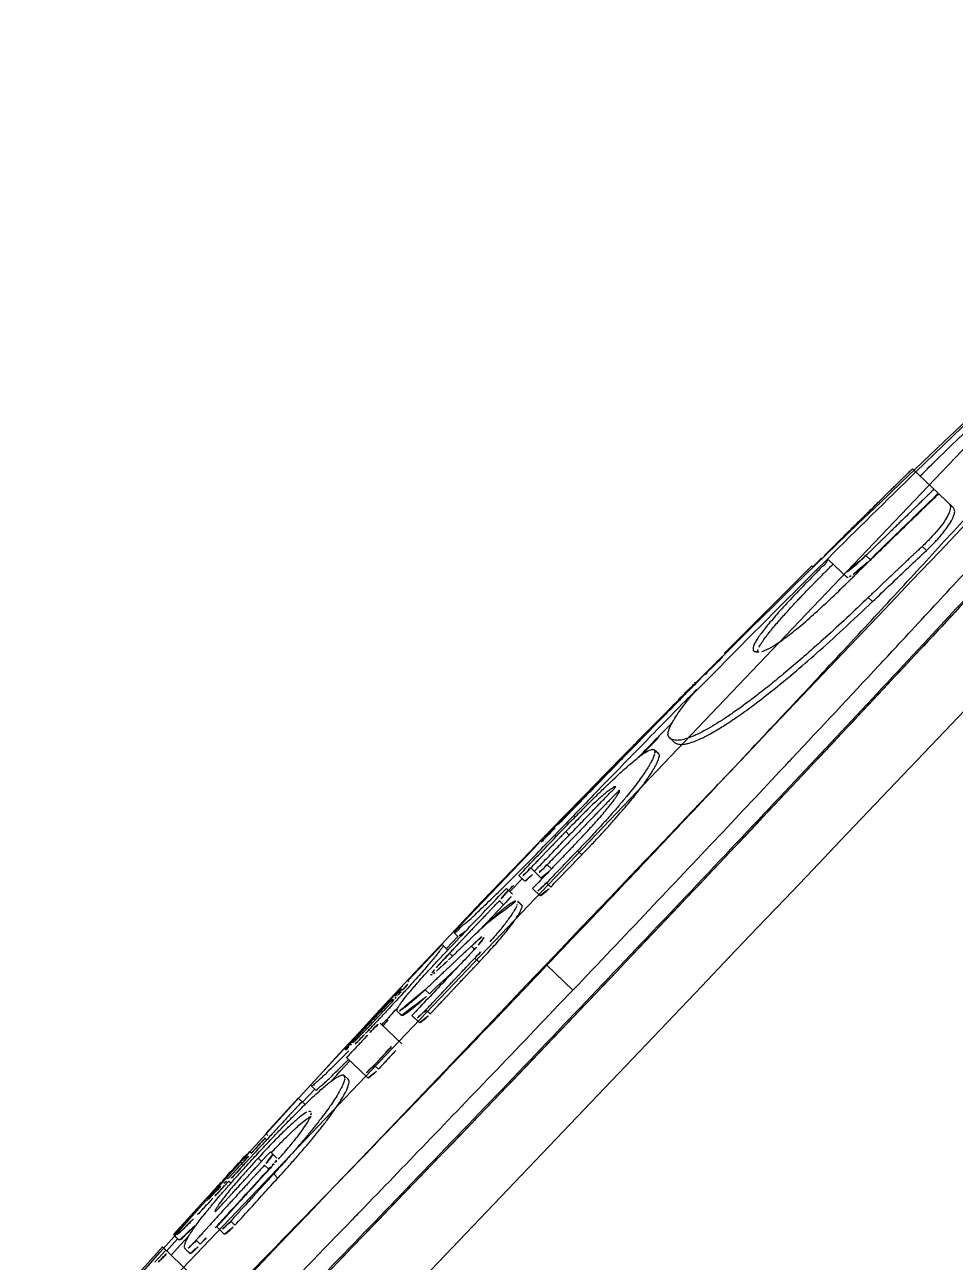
# Model space of a CAD drawing. Header units: millimetres. Extents: x 1145859089 to 1147511753, y -1047484727 to -1047247487.
# Drawn here: x 1146330871.29 to 1146330907.76, y -1047436500.66 to -1047436452.16 of the extents above; entities that cross this region are included whole.
import ezdxf
from ezdxf.xclip import XClip

# ---------------------------------------------------------------- set-up
doc = ezdxf.new("R2010")
doc.units = ezdxf.units.MM
doc.header["$LTSCALE"] = 100
doc.header["$MEASUREMENT"] = 0
doc.header["$XCLIPFRAME"] = 2
doc.linetypes.add('CENTERX2', pattern=[4, 2.5, -0.5, 0.5, -0.5])
doc.layers.get('0').update_dxf_attribs({"linetype": 'CONTINUOUS'})
for name, color, linetype in [('L-지중매입', 3, 'CENTERX2'), ('XREF', 135, 'CONTINUOUS'), ('단지배치도$0$W240910', 135, 'CONTINUOUS')]:
    doc.layers.add(name, color=color, linetype=linetype)

# ---------------------------------------------------------------- blocks, each defined once
blk = doc.blocks.new('단지배치도$0$zw$9902')
at = {"layer": '단지배치도$0$W240910', "linetype": 'ByBlock', "ltscale": 20}
for p, q in [((62174.21, -65162.678), (62288.069, -65043.262)), ((62235.137, -65097.924), (62233.673, -65099.33)), ((62233.673, -65099.33), (62232.588, -65100.382)), ((62232.458, -65100.257), (62233.466, -65101.218)), ((62233.485, -65101.237), (62234.066, -65101.791)), ((62230.631, -65103.659), (62230.797, -65103.817)), ((62232.838, -65103.299), (62233.005, -65103.458)), ((62228.515, -65104.058), (62226.837, -65105.729)), ((62228.514, -65104.058), (62228.558, -65104.1)), ((62229.883, -65104.501), (62229.181, -65103.832)), ((62230.724, -65105.303), (62230.89, -65105.462)), ((62226.837, -65105.729), (62225.085, -65107.487)), ((62234.15, -65105.845), (62232.962, -65107.12)), ((62232.962, -65107.12), (62231.977, -65108.175)), ((62225.095, -65107.497), (62225.085, -65107.487)), ((62231.154, -65107.953), (62231.219, -65107.883)), ((62223.975, -65108.662), (62224.321, -65108.312)), ((62231.977, -65108.175), (62230.959, -65109.264)), ((62224.005, -65108.894), (62223.751, -65109.152)), ((62223.948, -65108.636), (62223.975, -65108.662)), ((62223.161, -65109.44), (62223.186, -65109.465)), ((62230.959, -65109.264), (62229.905, -65110.388)), ((62229.905, -65110.388), (62228.825, -65111.539)), ((62223.077, -65110.937), (62222.91, -65110.778)), ((62221.86, -65111.456), (62222.188, -65111.12)), ((62222.514, -65111.441), (62222.343, -65111.279)), ((62222.499, -65111.42), (62222.351, -65111.279)), ((62228.825, -65111.539), (62227.727, -65112.706)), ((62227.727, -65112.706), (62226.623, -65113.878)), ((62226.623, -65113.878), (62225.521, -65115.046)), ((62218.546, -65114.178), (62218.494, -65114.233)), ((62218.71, -65114.008), (62218.546, -65114.178)), ((62218.546, -65114.178), (62218.573, -65114.204)), ((62217.823, -65114.923), (62216.516, -65116.283)), ((62218.557, -65114.489), (62218.436, -65114.615)), ((62218.436, -65114.615), (62218.493, -65114.67)), ((62218.864, -65114.477), (62219.004, -65114.611)), ((62219.329, -65115.226), (62219.495, -65115.385)), ((62225.521, -65115.046), (62224.432, -65116.197)), ((62217.894, -65116.283), (62217.494, -65115.901)), ((62218.141, -65115.776), (62218.308, -65115.934)), ((62216.516, -65116.283), (62214.747, -65118.138)), ((62216.672, -65116.83), (62217.158, -65116.322)), ((62216.956, -65116.125), (62216.993, -65116.088)), ((62217.26, -65116.418), (62217.027, -65116.196)), ((62224.432, -65116.197), (62223.104, -65117.598)), ((62216.541, -65116.704), (62216.773, -65116.926)), ((62217.853, -65116.984), (62217.564, -65116.708)), ((62218.112, -65116.491), (62218.278, -65116.649)), ((62215.99, -65117.807), (62216.432, -65117.343)), ((62216.266, -65117.184), (62216.432, -65117.343)), ((62216.984, -65117.211), (62217.15, -65117.37)), ((62217.143, -65117.354), (62216.988, -65117.207)), ((62215.77, -65118.038), (62215.99, -65117.807)), ((62223.104, -65117.598), (62221.824, -65118.946)), ((62215.396, -65118.43), (62215.77, -65118.038)), ((62214.638, -65118.587), (62214.186, -65119.063)), ((62214.486, -65118.442), (62214.652, -65118.601)), ((62214.02, -65118.904), (62212.673, -65120.329)), ((62214.02, -65118.904), (62214.223, -65119.098)), ((62214.425, -65119.36), (62214.305, -65119.246)), ((62215.166, -65118.968), (62215.293, -65119.089)), ((62221.824, -65118.946), (62220.588, -65120.246)), ((62215.3, -65119.438), (62215.466, -65119.596)), ((62218.129, -65119.715), (62219.147, -65120.685)), ((62213.604, -65120.1), (62213.583, -65120.08)), ((62220.588, -65120.246), (62219.391, -65121.502)), ((62212.405, -65120.629), (62212.468, -65120.689)), ((62212.737, -65120.538), (62212.67, -65120.612)), ((62212.712, -65120.366), (62212.673, -65120.329)), ((62212.809, -65120.458), (62212.737, -65120.538)), ((62213.353, -65120.677), (62213.52, -65120.836)), ((62212.111, -65121.091), (62212.064, -65121.046)), ((62212.258, -65121.518), (62212.424, -65121.677)), ((62212.262, -65121.521), (62212.429, -65121.679)), ((62213.127, -65121.965), (62212.837, -65121.689)), ((62213.384, -65121.466), (62213.55, -65121.625)), ((62219.391, -65121.502), (62218.227, -65122.722)), ((62211.59, -65121.985), (62212.446, -65122.801)), ((62211.656, -65122.048), (62211.729, -65121.971)), ((62210.18, -65122.99), (62208.861, -65124.409)), ((62210.18, -65122.99), (62210.187, -65122.996)), ((62210.187, -65122.996), (62210.245, -65122.933)), ((62210.245, -65122.933), (62210.339, -65122.833)), ((62210.362, -65122.913), (62210.336, -65122.889)), ((62218.227, -65122.722), (62217.09, -65123.91)), ((62210.017, -65123.879), (62210.408, -65123.46)), ((62211.106, -65124.126), (62210.277, -65123.335)), ((62211.362, -65123.626), (62211.528, -65123.784)), ((62209.64, -65124.284), (62209.889, -65124.017)), ((62209.889, -65124.017), (62210.017, -65123.879)), ((62210.341, -65124.185), (62210.173, -65124.025)), ((62217.09, -65123.91), (62215.756, -65125.302)), ((62209.027, -65124.568), (62208.55, -65125.083)), ((62209.062, -65124.6), (62208.861, -65124.409)), ((62210.341, -65124.185), (62210.339, -65124.183)), ((62208.384, -65124.924), (62207.106, -65126.309)), ((62208.384, -65124.924), (62208.646, -65125.174)), ((62208.866, -65125.457), (62208.852, -65125.447)), ((62215.756, -65125.302), (62214.447, -65126.665)), ((62207.185, -65126.384), (62207.106, -65126.309)), ((62206.469, -65127.01), (62206.543, -65127.081)), ((62207.112, -65127.217), (62207.288, -65127.026)), ((62207.288, -65127.026), (62207.548, -65127.274)), ((62207.323, -65127.06), (62207.345, -65127.037)), ((62214.447, -65126.665), (62213.163, -65128)), ((62206.128, -65127.428), (62205.74, -65127.852)), ((62206.128, -65127.428), (62206.18, -65127.477)), ((62206.648, -65127.095), (62206.326, -65127.446)), ((62206.792, -65127.566), (62207.112, -65127.217)), ((62206.942, -65127.403), (62206.808, -65127.275)), ((62205.388, -65128.191), (62205.623, -65127.934)), ((62205.74, -65127.852), (62205.572, -65128.036)), ((62205.623, -65127.934), (62205.718, -65127.831)), ((62205.718, -65127.831), (62205.856, -65127.679)), ((62207.06, -65127.551), (62207.226, -65127.71)), ((62207.418, -65127.896), (62207.585, -65128.054)), ((62213.163, -65128), (62211.904, -65129.305)), ((62205.635, -65128.199), (62205.514, -65128.331)), ((62205.572, -65128.036), (62205.623, -65128.084)), ((62205.623, -65128.084), (62205.66, -65128.043)), ((62205.66, -65128.171), (62205.635, -65128.199)), ((62205.66, -65128.171), (62205.744, -65128.25)), ((62204.799, -65128.831), (62204.291, -65129.39)), ((62204.795, -65128.836), (62204.796, -65128.835)), ((62204.796, -65128.835), (62204.799, -65128.831)), ((62204.799, -65128.831), (62204.832, -65128.795)), ((62204.832, -65128.795), (62204.937, -65128.681)), ((62204.291, -65129.39), (62203.496, -65130.269)), ((62211.904, -65129.305), (62209.865, -65131.414)), ((62205.128, -65130.008), (62205.175, -65129.955)), ((62205.483, -65130.248), (62205.189, -65129.968)), ((62205.734, -65129.746), (62205.9, -65129.904)), ((62203.662, -65130.428), (62203.222, -65130.915)), ((62203.493, -65130.272), (62203.548, -65130.325)), ((62203.546, -65130.327), (62203.712, -65130.485)), ((62203.719, -65130.488), (62203.552, -65130.329)), ((62203.769, -65130.672), (62204.102, -65130.306)), ((62203.055, -65130.756), (62201.797, -65132.156)), ((62203.19, -65130.884), (62202.762, -65131.357)), ((62203.055, -65130.756), (62204.171, -65131.82)), ((62203.4, -65131.079), (62203.769, -65130.672)), ((62203.97, -65130.854), (62204.116, -65130.993)), ((62203.975, -65130.849), (62204.142, -65131.008)), ((62204.377, -65130.493), (62204.543, -65130.652))]:
    blk.add_line(p, q, dxfattribs=at)
at = {"layer": '단지배치도$0$W240910'}
for centre, radius, start, end in [((56819.18, -60798.975), 5399.427, 202.101618, 356.712088), ((57394.291, -57699.4), 11431.377, 251.6277496, 321.4181311)]:
    blk.add_arc(centre, radius, start, end, dxfattribs=at)
at = {"layer": '단지배치도$0$W240910', "linetype": 'ByBlock', "ltscale": 20}
for centre, radius, start, end in [((41791.48, -45638.696), 28226.861, 316.1617116, 316.5676775), ((41450.437, -45313.524), 28703.079, 316.1634055, 316.5659905), ((62627.329, -65504.408), 564.854, 134.33402, 134.82586), ((62709.342, -65586.643), 680.995, 134.842323, 135.481846), ((61244.896, -64189.128), 1347.94, 316.814872, 317.027206), ((62743.96, -65620.633), 729.311, 135.583076, 135.73487), ((62222.287, -65111.338), 0.0814, 46.4091, 58.9087), ((62222.302, -65111.321), 0.0586, 40.6962, 46.363), ((62222.301, -65111.322), 0.0605, 33.9821, 40.6699), ((62131.205, -65030.666), 121.064, 315.12225, 316.09793), ((62152.653, -65051.973), 91.061, 314.62619, 315.06858), ((62196.126, -65101.204), 26.459, 316.4394, 318.3298), ((62215.644, -65118.595), 0.0483, 46.3426, 49.3436), ((62412.274, -65329.707), 288.323, 133.26784, 133.57818), ((62186.337, -65097.7), 34.806, 317.9503, 318.1657), ((62195.302, -65105.717), 22.779, 318.1505, 318.3012), ((62212.296, -65121.485), 0.0493, 219.419, 226.426), ((62161.832, -65075.63), 67.863, 315.57792, 315.76608), ((62181.879, -65104.338), 34.494, 317.484, 317.7344), ((62184.026, -65106.29), 31.593, 317.7346, 317.9956), ((62186.071, -65108.13), 28.842, 317.9938, 318.2868), ((61242.701, -64192.326), 1347.322, 315.702068, 315.914507)]:
    blk.add_arc(centre, radius, start, end, dxfattribs=at)
at = {"layer": '단지배치도$0$W240910', "linetype": 'ByBlock', "ltscale": 20, "extrusion": (0, 0, -1)}
blk.add_ellipse((62567.39, -65452.708), major_axis=(-485.991, -11.578), ratio=1, start_param=0.708795, end_param=0.862005, dxfattribs=at)
at = {"layer": '단지배치도$0$W240910', "linetype": 'ByBlock', "ltscale": 20}
for points, start_tangent, end_tangent in [([(62253.408, -65084.256), (62253.218, -65084.506), (62252.928, -65084.878), (62252.601, -65085.287), (62252.223, -65085.751), (62251.775, -65086.292), (62251.237, -65086.931), (62250.598, -65087.682), (62249.848, -65088.551), (62248.982, -65089.545), (62247.983, -65090.68), (62246.836, -65091.972), (62245.522, -65093.44), (62244.023, -65095.103), (62242.318, -65096.982), (62240.383, -65099.101), (62238.189, -65101.487), (62235.707, -65104.171), (62232.897, -65107.192), (62229.716, -65110.593), (62226.128, -65114.405), (62222.005, -65118.759), (62217.549, -65123.433), (62213.36, -65127.798), (62209.704, -65131.583), (62206.449, -65134.934), (62203.555, -65137.895), (62200.983, -65140.512), (62198.696, -65142.826), (62196.664, -65144.868), (62194.862, -65146.668), (62193.266, -65148.251), (62191.857, -65149.639), (62190.615, -65150.852), (62189.525, -65151.908), (62188.568, -65152.826), (62187.732, -65153.62), (62187.008, -65154.299), (62186.391, -65154.871), (62185.869, -65155.347), (62185.421, -65155.75), (62185.025, -65156.099), (62184.666, -65156.409), (62184.405, -65156.627)], (-0.600015, -0.799989), (-0.770501, -0.637438)), ([(62232.753, -65100.539), (62233.48, -65099.83), (62241.493, -65092.239), (62244.86, -65089.217), (62247.676, -65086.821)], (0.715344, 0.698773), (0.773213, 0.634146)), ([(62218.129, -65119.715), (62220.709, -65117.002), (62223.381, -65114.178), (62225.983, -65111.413), (62228.381, -65108.849), (62230.587, -65106.477), (62232.636, -65104.26), (62234.531, -65102.196), (62236.283, -65100.277), (62237.688, -65098.728)], (0.690045, 0.723766), (0.670766, 0.741669)), ([(62231.219, -65107.883), (62231.925, -65107.124), (62233.939, -65104.952), (62235.805, -65102.93), (62237.532, -65101.047), (62239.128, -65099.297), (62239.147, -65099.277)], (0.681568, 0.731754), (0.672576, 0.740028)), ([(62229.001, -65103.66), (62229.073, -65103.589), (62229.152, -65103.51), (62229.24, -65103.423), (62229.338, -65103.325), (62229.447, -65103.218), (62229.567, -65103.099), (62229.7, -65102.967), (62229.847, -65102.822), (62230.008, -65102.662), (62230.186, -65102.486), (62230.382, -65102.294), (62230.595, -65102.083), (62230.827, -65101.855), (62231.053, -65101.632), (62231.251, -65101.438), (62231.426, -65101.266), (62231.583, -65101.113), (62231.723, -65100.975), (62231.85, -65100.851), (62231.965, -65100.738), (62232.069, -65100.637), (62232.164, -65100.544), (62232.249, -65100.461), (62232.326, -65100.386), (62232.458, -65100.257)], (0.709651, 0.704553), (0.715872, 0.698231)), ([(62230.006, -65104.619), (62230.13, -65104.497), (62230.203, -65104.425), (62230.284, -65104.346), (62230.373, -65104.259), (62230.471, -65104.162), (62230.58, -65104.056), (62230.699, -65103.939), (62230.831, -65103.81), (62230.976, -65103.668), (62231.136, -65103.513), (62231.31, -65103.342), (62231.502, -65103.156), (62231.711, -65102.952), (62231.931, -65102.738), (62232.137, -65102.539), (62232.318, -65102.363), (62232.478, -65102.208), (62232.622, -65102.069), (62232.751, -65101.944), (62232.868, -65101.831), (62232.974, -65101.729), (62233.07, -65101.636), (62233.158, -65101.552), (62233.237, -65101.476), (62233.309, -65101.407), (62233.485, -65101.237)], (0.713237, 0.700923), (0.721254, 0.692671)), ([(62233.299, -65101.06), (62233.231, -65101.126), (62233.141, -65101.212), (62233.067, -65101.284), (62232.979, -65101.369), (62232.874, -65101.471), (62232.75, -65101.591), (62232.679, -65101.66), (62232.602, -65101.735), (62232.517, -65101.816), (62232.426, -65101.905), (62232.326, -65102.002), (62232.218, -65102.108), (62232.1, -65102.222), (62231.973, -65102.346), (62231.835, -65102.481), (62231.688, -65102.624), (62231.553, -65102.755), (62231.435, -65102.871), (62231.33, -65102.974), (62231.236, -65103.066), (62231.151, -65103.148), (62231.075, -65103.223), (62231.005, -65103.291), (62230.884, -65103.41), (62230.784, -65103.509), (62230.7, -65103.591), (62230.631, -65103.659)], (-0.719286, -0.694714), (-0.713541, -0.700614)), ([(62230.797, -65103.817), (62231.706, -65102.928), (62232.595, -65102.061), (62233.466, -65101.218)], (0.713529, 0.700626), (0.719296, 0.694704)), ([(62238.123, -65101.472), (62233.083, -65106.908), (62226.636, -65113.782), (62219.647, -65121.151), (62212.618, -65128.484), (62206.06, -65135.25), (62200.859, -65140.554)], (-0.677699, -0.735339), (-0.702246, -0.711935)), ([(62233.899, -65101.632), (62233.943, -65101.768), (62233.889, -65101.979), (62233.747, -65102.249), (62233.523, -65102.564), (62233.22, -65102.917), (62232.838, -65103.299)], (0.723747, -0.690066), (-0.729917, -0.683536)), ([(62233.005, -65103.458), (62233.316, -65103.15), (62233.597, -65102.838), (62233.828, -65102.537), (62233.994, -65102.268), (62234.088, -65102.048), (62234.109, -65101.888), (62234.066, -65101.791)], (0.729917, 0.683536), (-0.723747, 0.690066)), ([(62228.558, -65104.1), (62228.704, -65103.956), (62228.851, -65103.809), (62229.001, -65103.66)], (0.707785, 0.706428), (0.709659, 0.704545)), ([(62230.631, -65103.659), (62230.559, -65103.728), (62230.471, -65103.81), (62230.366, -65103.907), (62230.24, -65104.018), (62230.168, -65104.079), (62230.091, -65104.142), (62230.01, -65104.205), (62229.928, -65104.264), (62229.716, -65104.342)], (-0.723747, 0.690066), (-0.723747, 0.690066)), ([(62232.838, -65103.299), (62232.756, -65103.376), (62232.686, -65103.442), (62232.596, -65103.526), (62232.522, -65103.596), (62232.434, -65103.678), (62232.33, -65103.776), (62232.207, -65103.892), (62232.137, -65103.958), (62232.062, -65104.03), (62231.979, -65104.108), (62231.889, -65104.192), (62231.792, -65104.284), (62231.688, -65104.384), (62231.575, -65104.491), (62231.468, -65104.592), (62231.375, -65104.681), (62231.292, -65104.759), (62231.219, -65104.83), (62231.093, -65104.95), (62230.99, -65105.048), (62230.904, -65105.13), (62230.833, -65105.198), (62230.724, -65105.303)], (-0.729917, -0.683536), (-0.722008, -0.691885)), ([(62230.89, -65105.462), (62231.606, -65104.778), (62232.311, -65104.11), (62233.005, -65103.458)], (0.722017, 0.691876), (0.729917, 0.683536)), ([(62229.181, -65103.832), (62229.042, -65103.969), (62228.893, -65104.118), (62228.726, -65104.286), (62228.542, -65104.474), (62228.338, -65104.682), (62228.116, -65104.912), (62227.872, -65105.167), (62227.606, -65105.45), (62227.335, -65105.745), (62227.088, -65106.022), (62226.871, -65106.274), (62226.682, -65106.502), (62226.522, -65106.71), (62226.39, -65106.897), (62226.29, -65107.063), (62226.225, -65107.206), (62226.24, -65107.403)], (-0.723747, 0.690066), (0.723747, -0.690066)), ([(62226.444, -65107.244), (62226.538, -65107.085), (62226.66, -65106.908), (62226.801, -65106.721), (62226.956, -65106.529), (62227.119, -65106.336), (62227.285, -65106.146), (62227.448, -65105.963), (62227.606, -65105.79), (62227.755, -65105.628), (62227.896, -65105.477), (62228.028, -65105.337), (62228.152, -65105.207), (62228.267, -65105.087), (62228.374, -65104.976), (62228.473, -65104.873), (62228.567, -65104.777), (62228.654, -65104.688), (62228.734, -65104.606), (62228.807, -65104.532), (62228.873, -65104.465), (62228.987, -65104.35), (62229.082, -65104.255), (62229.162, -65104.174), (62229.233, -65104.104), (62229.347, -65103.991)], (0.469853, 0.882745), (0.712905, 0.70126)), ([(62230.125, -65104.401), (62230.148, -65104.385), (62230.285, -65104.278), (62230.408, -65104.175), (62230.513, -65104.083), (62230.601, -65104.003), (62230.677, -65103.933), (62230.797, -65103.817)], (0.821966, 0.569536), (0.71353, 0.700625)), ([(62226.558, -65107.42), (62226.655, -65107.383), (62227.018, -65107.192), (62227.488, -65106.871), (62228.041, -65106.433), (62228.646, -65105.906), (62229.299, -65105.302), (62230.006, -65104.619)], (0.949614, 0.313423), (0.713237, 0.700923)), ([(62229.883, -65104.501), (62229.994, -65104.484)], (0.723747, -0.690066), (0.863755, 0.503913)), ([(62229.994, -65104.484), (62230.014, -65104.473), (62230.125, -65104.401)], (0.863755, 0.503913), (0.821966, 0.569536)), ([(62230.724, -65105.303), (62229.879, -65106.102), (62229.056, -65106.858), (62228.297, -65107.532), (62227.629, -65108.106), (62227.034, -65108.598), (62226.5, -65109.023), (62226.015, -65109.393), (62225.573, -65109.714), (62225.165, -65109.994), (62224.789, -65110.236), (62224.439, -65110.443), (62224.116, -65110.616), (62223.818, -65110.751), (62223.547, -65110.847), (62223.316, -65110.895), (62223.149, -65110.895), (62223.038, -65110.866), (62222.91, -65110.778)], (-0.722008, -0.691885), (-0.723747, 0.690066)), ([(62223.077, -65110.937), (62223.171, -65111.009), (62223.305, -65111.053), (62223.506, -65111.051), (62223.657, -65111.021), (62223.866, -65110.956), (62224.16, -65110.833), (62224.556, -65110.63), (62225.046, -65110.338), (62225.62, -65109.956), (62226.264, -65109.49), (62226.982, -65108.933), (62227.791, -65108.268), (62228.698, -65107.486), (62229.724, -65106.559), (62230.89, -65105.462)], (0.723747, -0.690066), (0.722017, 0.691876)), ([(62224.321, -65108.312), (62224.413, -65108.218), (62224.525, -65108.104), (62224.656, -65107.969), (62224.73, -65107.893), (62224.808, -65107.811), (62224.889, -65107.727), (62224.961, -65107.651), (62225.095, -65107.497)], (0.723747, -0.690066), (-0.723747, 0.690066)), ([(62226.24, -65107.403), (62226.397, -65107.45), (62226.558, -65107.42)], (0.723747, -0.690066), (0.949614, 0.313423)), ([(62226.374, -65107.448), (62226.387, -65107.38), (62226.444, -65107.244)], (0.081174, 0.9967), (0.469853, 0.882745)), ([(62223.947, -65108.636), (62223.88, -65108.697)], (-0.736472, 0.676468), (-0.484431, -0.87483)), ([(62218.573, -65114.204), (62218.675, -65114.098), (62218.8, -65113.968), (62218.873, -65113.893), (62218.954, -65113.809), (62219.043, -65113.717), (62219.141, -65113.616), (62219.248, -65113.504), (62219.367, -65113.382), (62219.498, -65113.246), (62219.643, -65113.097), (62219.802, -65112.933), (62219.978, -65112.752), (62220.171, -65112.552), (62220.384, -65112.333), (62220.618, -65112.092), (62220.875, -65111.827), (62221.157, -65111.538), (62221.464, -65111.223), (62221.779, -65110.901), (62222.059, -65110.615), (62222.305, -65110.362), (62222.525, -65110.138), (62222.721, -65109.938), (62222.899, -65109.757), (62223.059, -65109.594), (62223.204, -65109.446), (62223.337, -65109.311), (62223.457, -65109.189), (62223.567, -65109.077), (62223.667, -65108.976), (62223.758, -65108.883), (62223.841, -65108.799), (62223.916, -65108.722), (62223.975, -65108.662)], (0.694217, 0.719766), (0.701978, 0.712199)), ([(62223.88, -65108.697), (62223.87, -65108.716), (62223.748, -65108.84), (62223.666, -65108.925), (62223.565, -65109.028), (62223.444, -65109.152), (62223.304, -65109.294), (62223.161, -65109.44)], (-0.484431, -0.87483), (-0.723747, 0.690066)), ([(62223.774, -65109.174), (62223.849, -65109.082), (62223.926, -65108.989), (62224.005, -65108.894)], (0.630075, 0.776534), (0.644445, 0.764651)), ([(62223.751, -65109.152), (62222, -65110.94), (62220.143, -65112.848), (62218.557, -65114.489)], (-0.701146, -0.713018), (-0.693902, -0.720069)), ([(62223.161, -65109.44), (62223.031, -65109.572), (62222.956, -65109.649), (62222.872, -65109.734), (62222.779, -65109.829), (62222.676, -65109.934), (62222.563, -65110.049), (62222.438, -65110.176), (62222.3, -65110.317), (62222.149, -65110.472), (62221.982, -65110.642), (62221.798, -65110.83), (62221.596, -65111.037), (62221.375, -65111.263), (62221.132, -65111.512), (62220.869, -65111.783), (62220.582, -65112.077), (62220.273, -65112.395), (62219.98, -65112.697), (62219.724, -65112.961), (62219.496, -65113.196), (62219.292, -65113.407), (62219.109, -65113.596), (62218.945, -65113.766), (62218.798, -65113.917), (62218.71, -65114.008)], (-0.701145, -0.713018), (-0.694615, -0.719382)), ([(62222.91, -65110.778), (62222.874, -65110.635), (62222.902, -65110.507), (62222.972, -65110.334), (62223.096, -65110.107), (62223.277, -65109.828), (62223.51, -65109.509), (62223.774, -65109.174)], (-0.723747, 0.690066), (0.630063, 0.776544)), ([(62222.188, -65111.12), (62222.982, -65110.308)], (0.698646, 0.715467), (0.699767, 0.714372)), ([(62218.614, -65114.544), (62219.137, -65114.005), (62219.594, -65113.542), (62219.992, -65113.144), (62220.344, -65112.8), (62220.657, -65112.499), (62220.94, -65112.235), (62221.197, -65112.002), (62221.426, -65111.803), (62221.613, -65111.648), (62221.759, -65111.534), (62221.874, -65111.449), (62221.966, -65111.387), (62222.1, -65111.307), (62222.188, -65111.267), (62222.329, -65111.268)], (0.693892, 0.720079), (0.855657, -0.517544)), ([(62222.353, -65111.43), (62222.337, -65111.481), (62222.28, -65111.62), (62222.206, -65111.765), (62222.152, -65111.861), (62222.081, -65111.978), (62221.987, -65112.122), (62221.864, -65112.302), (62221.7, -65112.526), (62221.491, -65112.8), (62221.247, -65113.103), (62220.969, -65113.435), (62220.65, -65113.803), (62220.279, -65114.216), (62219.843, -65114.687), (62219.329, -65115.226)], (-0.249764, -0.968307), (-0.694437, -0.719553)), ([(62219.495, -65115.385), (62219.863, -65115), (62220.201, -65114.641), (62220.512, -65114.301), (62220.802, -65113.977), (62221.071, -65113.669), (62221.313, -65113.383), (62221.528, -65113.121), (62221.718, -65112.881), (62221.884, -65112.662), (62222.028, -65112.463), (62222.149, -65112.287), (62222.245, -65112.141), (62222.316, -65112.023), (62222.37, -65111.928), (62222.444, -65111.784), (62222.487, -65111.685), (62222.518, -65111.59), (62222.515, -65111.44)], (0.694438, 0.719552), (-0.855455, 0.517877)), ([(62222.351, -65111.289), (62222.363, -65111.378), (62222.353, -65111.43)], (0.559394, -0.828902), (-0.249764, -0.968307)), ([(62222.509, -65111.436), (62222.499, -65111.42)], (-0.210503, 0.977593), (-0.750278, 0.661122)), ([(62219.147, -65120.685), (62222.125, -65117.553), (62224.871, -65114.651), (62227.406, -65111.959), (62227.742, -65111.601)], (0.690066, 0.723747), (0.684325, 0.729177)), ([(62220.965, -65112.853), (62220.865, -65112.957), (62220.758, -65113.067), (62220.639, -65113.19), (62220.506, -65113.326), (62220.36, -65113.477), (62220.199, -65113.643), (62220.022, -65113.826), (62219.828, -65114.026), (62219.617, -65114.245), (62219.388, -65114.482), (62219.136, -65114.742), (62218.863, -65115.025), (62218.608, -65115.29), (62218.374, -65115.533), (62218.141, -65115.776)], (-0.696948, -0.717122), (-0.692885, -0.721048)), ([(62220.83, -65112.724), (62220.728, -65112.754), (62220.562, -65112.863), (62220.435, -65112.963), (62220.287, -65113.087), (62220.121, -65113.235), (62219.934, -65113.408), (62219.722, -65113.612), (62219.476, -65113.853), (62219.192, -65114.14), (62218.864, -65114.477)], (-0.723747, 0.690066), (-0.694139, -0.719841)), ([(62219.056, -65115.156), (62219.44, -65114.753), (62219.771, -65114.398), (62220.05, -65114.091), (62220.279, -65113.829), (62220.466, -65113.608), (62220.617, -65113.421), (62220.735, -65113.267), (62220.821, -65113.147), (62220.882, -65113.054), (62220.965, -65112.853)], (0.6941, 0.719879), (-0.723747, 0.690066)), ([(62219.166, -65114.443), (62219.463, -65114.135), (62219.732, -65113.857), (62219.969, -65113.613), (62220.179, -65113.395), (62220.368, -65113.201), (62220.536, -65113.027), (62220.686, -65112.873), (62220.83, -65112.724)], (0.69444, 0.719551), (0.696783, 0.717282)), ([(62217.634, -65116.035), (62217.799, -65115.864), (62217.968, -65115.687), (62218.158, -65115.49), (62218.372, -65115.267), (62218.61, -65115.019), (62218.875, -65114.744), (62219.166, -65114.443)], (0.692298, 0.721612), (0.69444, 0.719551)), ([(62218.494, -65114.233), (62218.395, -65114.335), (62218.268, -65114.468), (62218.16, -65114.581), (62218.07, -65114.675), (62217.995, -65114.755), (62217.887, -65114.872)], (-0.693908, -0.720064), (0.781402, -0.624027)), ([(62217.887, -65114.872), (62218.016, -65114.771), (62218.093, -65114.695), (62218.185, -65114.602), (62218.294, -65114.491), (62218.422, -65114.359), (62218.573, -65114.204)], (0.781402, -0.624027), (0.694217, 0.719766)), ([(62217.027, -65116.196), (62217.541, -65115.66), (62218.069, -65115.11), (62218.614, -65114.544)], (0.691739, 0.722148), (0.693892, 0.720079)), ([(62218.864, -65114.477), (62218.787, -65114.556), (62218.705, -65114.641), (62218.636, -65114.713), (62218.553, -65114.799), (62218.45, -65114.906), (62218.321, -65115.04), (62218.247, -65115.117), (62218.168, -65115.199), (62218.082, -65115.289), (62217.989, -65115.385), (62217.887, -65115.491), (62217.772, -65115.611), (62217.641, -65115.748), (62217.494, -65115.901)], (-0.694139, -0.719841), (-0.692258, -0.72165)), ([(62219.056, -65115.156), (62218.563, -65115.667), (62218.073, -65116.178), (62217.564, -65116.708)], (-0.6941, -0.719879), (-0.691886, -0.722006)), ([(62218.112, -65116.491), (62218.505, -65116.081), (62218.911, -65115.66), (62219.329, -65115.226)], (0.692546, 0.721373), (0.694437, 0.719553)), ([(62218.278, -65116.649), (62218.683, -65116.228), (62219.089, -65115.806), (62219.495, -65115.385)], (0.69255, 0.72137), (0.694438, 0.719552)), ([(62217.494, -65115.901), (62217.404, -65115.992), (62217.325, -65116.071), (62217.206, -65116.183), (62217.093, -65116.259)], (-0.723747, 0.690066), (-0.723747, 0.690066)), ([(62218.141, -65115.776), (62218.051, -65115.867), (62217.969, -65115.946), (62217.848, -65116.055), (62217.727, -65116.124)], (-0.723747, 0.690066), (-0.723747, 0.690066)), ([(62214.499, -65118.416), (62214.696, -65118.285), (62215.025, -65117.993), (62215.482, -65117.566), (62216.053, -65117.017), (62216.74, -65116.341), (62216.956, -65116.125)], (0.895207, -0.445651), (0.706545, 0.707668)), ([(62217.26, -65116.418), (62217.345, -65116.366), (62217.448, -65116.272), (62217.541, -65116.181), (62217.66, -65116.06)], (0.723747, -0.690066), (0.692262, 0.721646)), ([(62217.894, -65116.283), (62217.987, -65116.237), (62218.058, -65116.177), (62218.126, -65116.114), (62218.215, -65116.028), (62218.242, -65116.002)], (0.723747, -0.690066), (0.707895, 0.706318)), ([(62214.049, -65119.322), (62214.907, -65118.418), (62215.727, -65117.557), (62216.541, -65116.704)], (0.687673, 0.726021), (0.691076, 0.722782)), ([(62216.607, -65116.767), (62216.553, -65116.86), (62216.469, -65116.962), (62216.346, -65117.099), (62216.266, -65117.184)], (0.723747, -0.690066), (-0.690573, -0.723262)), ([(62218.112, -65116.491), (62218.022, -65116.581), (62217.94, -65116.658), (62217.816, -65116.765), (62217.687, -65116.825)], (-0.723747, 0.690066), (-0.723747, 0.690066)), ([(62217.853, -65116.984), (62217.953, -65116.946), (62218.026, -65116.889), (62218.096, -65116.827), (62218.186, -65116.742), (62218.278, -65116.649)], (0.723747, -0.690066), (0.692551, 0.721369)), ([(62216.266, -65117.184), (62216.198, -65117.255), (62216.126, -65117.331), (62216.055, -65117.405), (62215.985, -65117.479), (62215.913, -65117.554), (62215.841, -65117.63), (62215.777, -65117.697), (62215.713, -65117.764), (62215.647, -65117.833), (62215.578, -65117.906), (62215.508, -65117.979), (62215.435, -65118.056), (62215.359, -65118.136), (62215.283, -65118.215), (62215.215, -65118.287), (62215.147, -65118.358), (62215.079, -65118.43), (62215.007, -65118.506), (62214.933, -65118.583), (62214.86, -65118.661), (62214.783, -65118.742), (62214.704, -65118.825), (62214.625, -65118.908), (62214.56, -65118.976), (62214.492, -65119.048), (62214.424, -65119.12), (62214.305, -65119.246)], (0.690563, 0.723273), (-0.687868, -0.725836)), ([(62215.861, -65117.996), (62216.07, -65117.806), (62216.244, -65117.654), (62216.387, -65117.534), (62216.504, -65117.441), (62216.599, -65117.369), (62216.677, -65117.314), (62216.79, -65117.243), (62216.893, -65117.195), (62216.972, -65117.202)], (0.735703, 0.677304), (0.868458, -0.495763)), ([(62216.432, -65117.343), (62216.5, -65117.271), (62216.612, -65117.148), (62216.687, -65117.06), (62216.773, -65116.926)], (0.690569, 0.723267), (-0.723733, 0.69008)), ([(62216.967, -65117.333), (62216.946, -65117.381)], (-0.42351, -0.905891), (-0.400792, -0.916169)), ([(62216.984, -65117.211), (62216.967, -65117.333)], (0.723747, -0.690066), (-0.42351, -0.905891)), ([(62216.972, -65117.202), (62216.984, -65117.211)], (0.868458, -0.495763), (0.723747, -0.690066)), ([(62217.15, -65117.37), (62217.143, -65117.354)], (-0.03397, 0.999423), (-0.790338, 0.612671)), ([(62215.466, -65119.596), (62215.757, -65119.286), (62216.009, -65119.008), (62216.228, -65118.759), (62216.412, -65118.542), (62216.565, -65118.355), (62216.69, -65118.195), (62216.792, -65118.059), (62216.873, -65117.944), (62216.938, -65117.848), (62216.989, -65117.769), (62217.061, -65117.646), (62217.105, -65117.559), (62217.142, -65117.47), (62217.15, -65117.37)], (0.68817, 0.725549), (-0.723746, 0.690066)), ([(62216.946, -65117.381), (62216.918, -65117.443), (62216.818, -65117.617), (62216.737, -65117.741), (62216.626, -65117.898), (62216.485, -65118.086), (62216.316, -65118.297), (62216.121, -65118.531), (62215.891, -65118.795)], (-0.400792, -0.916169), (-0.663815, -0.747897)), ([(62214.275, -65119.503), (62214.363, -65119.42), (62214.503, -65119.285), (62214.652, -65119.142), (62214.811, -65118.989), (62214.986, -65118.822), (62215.177, -65118.638), (62215.386, -65118.44), (62215.614, -65118.226), (62215.861, -65117.996)], (0.723845, 0.689963), (0.735683, 0.677326)), ([(62214.748, -65118.139), (62214.646, -65118.246), (62214.498, -65118.416), (62214.499, -65118.416)], (-0.68986, -0.723943), (0.895207, -0.445651)), ([(62214.686, -65118.548), (62214.796, -65118.5), (62214.926, -65118.389), (62214.978, -65118.34)], (0.842785, -0.53825), (0.74403, 0.668146)), ([(62215.297, -65118.848), (62215.373, -65118.781), (62215.447, -65118.718), (62215.529, -65118.649), (62215.675, -65118.558)], (0.747619, 0.664128), (0.758881, -0.651229)), ([(62215.441, -65118.922), (62215.516, -65118.834), (62215.574, -65118.76), (62215.652, -65118.65), (62215.678, -65118.559)], (0.599233, 0.800574), (-0.723747, 0.690066)), ([(62214.057, -65118.939), (62214.005, -65119.044), (62213.932, -65119.146), (62213.831, -65119.275), (62213.706, -65119.43), (62213.555, -65119.609), (62213.378, -65119.816), (62213.171, -65120.053), (62212.949, -65120.303), (62212.809, -65120.458)], (0.723747, -0.690066), (-0.668909, -0.743344)), ([(62215.246, -65119.139), (62214.7, -65119.714), (62214.109, -65120.339), (62213.467, -65121.019), (62212.837, -65121.689)], (-0.688439, -0.725294), (-0.684794, -0.728737)), ([(62215.166, -65118.968), (62215.081, -65119.047), (62214.98, -65119.141), (62214.859, -65119.255), (62214.79, -65119.32), (62214.714, -65119.39), (62214.632, -65119.468), (62214.542, -65119.553), (62214.444, -65119.645), (62214.338, -65119.745), (62214.223, -65119.853), (62214.098, -65119.971), (62213.962, -65120.1), (62213.816, -65120.238), (62213.68, -65120.367), (62213.56, -65120.481), (62213.453, -65120.582), (62213.353, -65120.677)], (-0.730409, -0.68301), (-0.724435, -0.689343)), ([(62214.305, -65119.246), (62214.179, -65119.38), (62214.066, -65119.5), (62213.968, -65119.607), (62213.884, -65119.701), (62213.812, -65119.782), (62213.719, -65119.891)], (-0.687869, -0.725835), (-0.638999, -0.769207)), ([(62214.2, -65119.177), (62214.227, -65119.141)], (0.668529, 0.743686), (0.456858, 0.88954)), ([(62214.227, -65119.141), (62214.223, -65119.098)], (0.456858, 0.88954), (-0.723747, 0.690066)), ([(62215.166, -65118.968), (62215.281, -65118.863), (62215.297, -65118.848)], (0.736533, 0.676401), (0.747619, 0.664128)), ([(62215.246, -65119.139), (62215.349, -65119.026), (62215.441, -65118.922)], (-0.723747, 0.690066), (0.599233, 0.800574)), ([(62198.089, -65140.261), (62199.584, -65138.769), (62201.417, -65136.928), (62203.387, -65134.937), (62205.504, -65132.785), (62207.767, -65130.47), (62210.213, -65127.953), (62212.85, -65125.224), (62215.543, -65122.421), (62218.129, -65119.715)], (0.708902, 0.705307), (0.690045, 0.723766)), ([(62212.258, -65121.516), (62212.295, -65121.373), (62212.351, -65121.28), (62212.437, -65121.155), (62212.546, -65121.009), (62212.676, -65120.847), (62212.827, -65120.667), (62213.001, -65120.465), (62213.204, -65120.236), (62213.441, -65119.975), (62213.721, -65119.671), (62214.049, -65119.322)], (-0.634238, 0.773138), (0.687673, 0.726021)), ([(62213.383, -65121.466), (62213.498, -65121.344), (62213.632, -65121.202), (62213.712, -65121.117), (62213.8, -65121.023), (62213.898, -65120.919), (62214.005, -65120.806), (62214.122, -65120.681), (62214.25, -65120.545), (62214.38, -65120.408), (62214.493, -65120.288), (62214.593, -65120.182), (62214.683, -65120.087), (62214.762, -65120.003), (62214.833, -65119.928), (62214.95, -65119.805), (62215.04, -65119.71), (62215.108, -65119.638), (62215.182, -65119.56), (62215.303, -65119.434)], (0.684465, 0.729045), (0.699644, 0.714492)), ([(62213.55, -65121.625), (62213.639, -65121.53), (62213.713, -65121.451), (62213.802, -65121.357), (62213.906, -65121.246), (62214.026, -65121.118), (62214.095, -65121.045), (62214.17, -65120.966), (62214.253, -65120.878), (62214.34, -65120.785), (62214.43, -65120.69), (62214.518, -65120.597), (62214.601, -65120.509), (62214.679, -65120.426), (62214.751, -65120.35), (62214.817, -65120.28), (62214.931, -65120.159), (62215.023, -65120.063), (62215.097, -65119.984), (62215.184, -65119.892), (62215.254, -65119.819), (62215.328, -65119.74), (62215.399, -65119.666), (62215.466, -65119.596)], (0.68446, 0.72905), (0.713249, 0.700911)), ([(62213.797, -65119.951), (62213.822, -65119.926), (62213.911, -65119.845), (62214.01, -65119.753), (62214.118, -65119.652), (62214.233, -65119.543), (62214.275, -65119.503)], (0.698385, 0.715722), (0.723845, 0.689963)), ([(62213.583, -65120.08), (62213.584, -65120.092)], (-0.385592, -0.922669), (0.943575, -0.331159)), ([(62213.719, -65119.891), (62213.704, -65119.909), (62213.638, -65119.992), (62213.583, -65120.08)], (-0.638999, -0.769207), (-0.383858, -0.923392)), ([(62213.584, -65120.092), (62213.686, -65120.042)], (0.943575, -0.331159), (0.835214, 0.549925)), ([(62213.686, -65120.042), (62213.797, -65119.951)], (0.835214, 0.549925), (0.698385, 0.715722)), ([(62210.339, -65122.833), (62210.372, -65122.798), (62210.479, -65122.683), (62210.599, -65122.555), (62210.731, -65122.414), (62210.876, -65122.258), (62211.036, -65122.087), (62211.212, -65121.9), (62211.402, -65121.697), (62211.612, -65121.473), (62211.835, -65121.236), (62212.041, -65121.016), (62212.223, -65120.822), (62212.405, -65120.629)], (0.682366, 0.731011), (0.685456, 0.728114)), ([(62210.486, -65129.699), (62210.827, -65129.347), (62213.395, -65126.687), (62216.162, -65123.808), (62219.147, -65120.685)], (0.695763, 0.718271), (0.690066, 0.723747)), ([(62212.67, -65120.612), (62212.543, -65120.752), (62212.365, -65120.947), (62212.202, -65121.124), (62212.054, -65121.285), (62211.92, -65121.43), (62211.798, -65121.561), (62211.689, -65121.677), (62211.588, -65121.785), (62211.472, -65121.908), (62211.343, -65122.045), (62211.297, -65122.094)], (-0.67117, -0.741304), (-0.687874, -0.72583)), ([(62212.422, -65120.646), (62212.321, -65120.766), (62212.204, -65120.895), (62212.064, -65121.046)], (0.723747, -0.690066), (-0.685036, -0.728509)), ([(62213.353, -65120.677), (62213.271, -65120.755), (62213.187, -65120.832), (62213.096, -65120.914), (62212.999, -65121), (62212.895, -65121.089), (62212.787, -65121.181), (62212.675, -65121.273), (62212.56, -65121.363), (62212.452, -65121.441), (62212.361, -65121.498), (62212.27, -65121.526)], (-0.72492, -0.688834), (-0.888652, 0.458582)), ([(62212.31, -65120.87), (62212.383, -65120.787), (62212.468, -65120.689)], (0.665074, 0.746777), (0.658165, 0.752874)), ([(62212.468, -65120.689), (62212.479, -65120.676), (62212.56, -65120.58), (62212.627, -65120.498), (62212.712, -65120.366)], (0.658165, 0.752874), (-0.723747, 0.690066)), ([(62212.064, -65121.046), (62211.846, -65121.277), (62211.645, -65121.491), (62211.459, -65121.689), (62211.288, -65121.871), (62211.131, -65122.039), (62210.987, -65122.194), (62210.854, -65122.335), (62210.732, -65122.465), (62210.62, -65122.585), (62210.517, -65122.696), (62210.422, -65122.798), (62210.336, -65122.889)], (-0.685036, -0.728509), (-0.682509, -0.730877)), ([(62211.948, -65121.268), (62211.994, -65121.219), (62212.136, -65121.063), (62212.182, -65121.012)], (0.677266, 0.735738), (0.669832, 0.742513)), ([(62212.429, -65121.679), (62212.53, -65121.655), (62212.63, -65121.592), (62212.732, -65121.518), (62212.833, -65121.439), (62212.936, -65121.354), (62213.047, -65121.261), (62213.162, -65121.161), (62213.273, -65121.063), (62213.393, -65120.954), (62213.52, -65120.836)], (0.723747, -0.690065), (0.724927, 0.688826)), ([(62210.521, -65122.761), (62210.632, -65122.651), (62210.763, -65122.519), (62210.912, -65122.366), (62211.064, -65122.209), (62211.202, -65122.065), (62211.326, -65121.934), (62211.438, -65121.816), (62211.538, -65121.71), (62211.634, -65121.606), (62211.742, -65121.491), (62211.862, -65121.362), (62211.948, -65121.268)], (0.705133, 0.709075), (0.677266, 0.735738)), ([(62211.694, -65122.085), (62212.241, -65121.503)], (0.684187, 0.729306), (0.684961, 0.72858)), ([(62211.729, -65121.971), (62211.805, -65121.89), (62211.903, -65121.785), (62212.006, -65121.675), (62212.117, -65121.556), (62212.233, -65121.43), (62212.275, -65121.385)], (0.684851, 0.728683), (0.678471, 0.734627)), ([(62212.27, -65121.526), (62212.262, -65121.521)], (-0.888652, 0.458582), (-0.723747, 0.690066)), ([(62212.424, -65121.678), (62212.429, -65121.679)], (0.900862, -0.434105), (0.979969, -0.199149)), ([(62213.384, -65121.466), (62213.293, -65121.558), (62213.212, -65121.637), (62213.089, -65121.745), (62212.96, -65121.806)], (0.723747, -0.690066), (-0.723747, 0.690066)), ([(62213.127, -65121.965), (62213.227, -65121.926), (62213.299, -65121.868), (62213.369, -65121.805), (62213.458, -65121.719), (62213.55, -65121.625)], (0.723747, -0.690066), (0.685138, 0.728413)), ([(62211.297, -65122.094), (62211.2, -65122.196), (62211.041, -65122.363), (62210.984, -65122.423)], (-0.687874, -0.72583), (-0.691168, -0.722694)), ([(62211.196, -65122.351), (62211.284, -65122.259), (62211.363, -65122.178), (62211.48, -65122.064), (62211.59, -65121.985)], (-0.723747, 0.690066), (0.723747, -0.690066)), ([(62210.277, -65123.335), (62210.36, -65123.246), (62210.442, -65123.157), (62210.531, -65123.062), (62210.628, -65122.959), (62210.732, -65122.847), (62210.844, -65122.727), (62210.965, -65122.598), (62211.081, -65122.475), (62211.196, -65122.351)], (0.682338, 0.731037), (0.683662, 0.729799)), ([(62210.984, -65122.423), (62210.864, -65122.547), (62210.67, -65122.749), (62210.455, -65122.97)], (-0.691168, -0.722694), (-0.697617, -0.716471)), ([(62211.362, -65123.626), (62211.657, -65123.309), (62211.963, -65122.981), (62212.28, -65122.642)], (0.681838, 0.731503), (0.683351, 0.73009)), ([(62210.3, -65123.13), (62210.219, -65123.212), (62209.973, -65123.46), (62209.745, -65123.687), (62209.547, -65123.881), (62209.374, -65124.047), (62209.225, -65124.185), (62209.1, -65124.297), (62209, -65124.38), (62208.895, -65124.442)], (-0.699967, -0.714176), (-0.723747, 0.690066)), ([(62210.217, -65123.025), (62210.347, -65122.927), (62210.426, -65122.853)], (0.723747, -0.690066), (0.757832, 0.65245)), ([(62210.336, -65122.889), (62210.259, -65122.973), (62210.26, -65122.974)], (-0.682509, -0.730877), (0.760379, -0.64948)), ([(62210.426, -65122.853), (62210.521, -65122.761)], (0.757832, 0.65245), (0.705133, 0.709075)), ([(62211.528, -65123.784), (62211.836, -65123.454), (62212.142, -65123.127), (62212.446, -65122.801)], (0.681841, 0.7315), (0.683356, 0.730085)), ([(62209.062, -65124.6), (62209.176, -65124.531), (62209.296, -65124.429), (62209.442, -65124.297), (62209.601, -65124.148), (62209.764, -65123.99), (62209.928, -65123.829), (62210.09, -65123.668), (62210.247, -65123.511), (62210.351, -65123.406)], (0.723747, -0.690066), (0.701877, 0.712298)), ([(62211.362, -65123.626), (62211.271, -65123.719), (62211.191, -65123.798), (62211.069, -65123.905), (62210.94, -65123.967)], (0.723747, -0.690066), (-0.723747, 0.690066)), ([(62208.646, -65125.173), (62208.761, -65125.062), (62209.024, -65124.814), (62209.271, -65124.591), (62209.492, -65124.402), (62209.676, -65124.257), (62209.821, -65124.155), (62209.93, -65124.088), (62210.071, -65124.024), (62210.173, -65124.025)], (0.716658, 0.697424), (0.723747, -0.690066)), ([(62210.174, -65124.025), (62210.207, -65124.136), (62210.202, -65124.184)], (0.716153, -0.697944), (-0.179056, -0.983839)), ([(62211.106, -65124.126), (62211.206, -65124.086), (62211.278, -65124.028), (62211.348, -65123.965), (62211.437, -65123.879), (62211.528, -65123.784)], (0.723747, -0.690066), (0.681842, 0.7315)), ([(62210.202, -65124.184), (62210.186, -65124.247), (62210.114, -65124.436), (62210.043, -65124.578), (62209.936, -65124.767), (62209.793, -65124.994), (62209.625, -65125.243), (62209.43, -65125.512), (62209.207, -65125.806), (62208.95, -65126.13), (62208.653, -65126.492), (62208.306, -65126.899), (62207.898, -65127.364), (62207.418, -65127.896)], (-0.179056, -0.983839), (-0.67491, -0.7379)), ([(62207.585, -65128.054), (62207.942, -65127.66), (62208.293, -65127.264), (62208.631, -65126.873), (62208.953, -65126.49), (62209.248, -65126.124), (62209.509, -65125.788), (62209.73, -65125.487), (62209.911, -65125.227), (62210.052, -65125.009), (62210.155, -65124.836), (62210.228, -65124.702), (62210.279, -65124.596), (62210.34, -65124.444), (62210.367, -65124.343), (62210.341, -65124.185)], (0.674905, 0.737905), (-0.709454, 0.704752)), ([(62208.527, -65125.06), (62208.464, -65125.128), (62208.333, -65125.269), (62208.257, -65125.351), (62208.173, -65125.442), (62208.081, -65125.542), (62207.979, -65125.652), (62207.868, -65125.772), (62207.745, -65125.905), (62207.611, -65126.05), (62207.463, -65126.21), (62207.303, -65126.384), (62207.128, -65126.574), (62206.94, -65126.778), (62206.757, -65126.976), (62206.648, -65127.095)], (-0.679863, -0.733339), (-0.676967, -0.736013)), ([(62206.573, -65127.332), (62207.017, -65126.853), (62207.433, -65126.411), (62207.817, -65126.009), (62208.164, -65125.653), (62208.477, -65125.339), (62208.646, -65125.173)], (0.676735, 0.736226), (0.716658, 0.697424)), ([(62208.709, -65125.479), (62208.469, -65125.642), (62208.151, -65125.913), (62207.768, -65126.276), (62207.311, -65126.739), (62206.808, -65127.275)], (-0.868602, -0.495511), (-0.67686, -0.736112)), ([(62208.852, -65125.447), (62208.709, -65125.479)], (-0.887822, 0.460187), (-0.868602, -0.495511)), ([(62208.822, -65125.727), (62208.856, -65125.651), (62208.88, -65125.584)], (0.430907, 0.902397), (0.228759, 0.973483)), ([(62208.875, -65125.47), (62208.866, -65125.458)], (-0.473097, 0.88101), (-0.681827, 0.731513)), ([(62208.88, -65125.584), (62208.885, -65125.554), (62208.875, -65125.47)], (0.228759, 0.973483), (-0.473097, 0.88101)), ([(62207.345, -65127.037), (62207.704, -65126.664), (62208.045, -65126.327), (62208.348, -65126.044), (62208.602, -65125.827), (62208.8, -65125.682)], (0.688417, 0.725315), (0.807969, 0.589225)), ([(62207.601, -65127.321), (62207.842, -65127.048), (62208.052, -65126.8), (62208.232, -65126.582), (62208.385, -65126.386), (62208.518, -65126.21), (62208.631, -65126.048), (62208.726, -65125.902), (62208.802, -65125.769), (62208.822, -65125.727)], (0.665399, 0.746488), (0.430907, 0.902397)), ([(62208.8, -65125.682), (62208.855, -65125.644)], (0.807969, 0.589225), (0.832623, 0.553841)), ([(62206.543, -65127.081), (62206.554, -65127.069), (62206.702, -65126.908), (62206.845, -65126.753), (62206.971, -65126.616), (62207.083, -65126.495), (62207.185, -65126.384)], (0.676795, 0.736172), (0.677811, 0.735236)), ([(62205.856, -65127.679), (62205.939, -65127.589), (62206.033, -65127.487), (62206.136, -65127.374), (62206.249, -65127.251), (62206.365, -65127.124), (62206.469, -65127.01)], (0.675107, 0.737719), (0.676154, 0.736761)), ([(62206.483, -65127.024), (62206.418, -65127.106), (62206.331, -65127.204), (62206.208, -65127.341), (62206.128, -65127.428)], (-0.723747, 0.690066), (-0.675926, -0.73697)), ([(62204.886, -65129.25), (62204.962, -65129.157), (62205.209, -65128.864), (62205.485, -65128.544), (62205.798, -65128.189), (62206.157, -65127.789), (62206.573, -65127.332)], (0.635024, 0.772493), (0.676735, 0.736226)), ([(62206.808, -65127.275), (62206.477, -65127.638), (62206.194, -65127.955), (62205.957, -65128.226), (62205.76, -65128.457), (62205.596, -65128.657), (62205.458, -65128.831), (62205.344, -65128.982), (62205.254, -65129.112), (62205.192, -65129.211), (62205.132, -65129.381)], (-0.67686, -0.736112), (0.723747, -0.690066)), ([(62205.66, -65128.043), (62205.744, -65127.952), (62205.815, -65127.875), (62205.893, -65127.789), (62205.98, -65127.695), (62206.075, -65127.591), (62206.18, -65127.477), (62206.294, -65127.352), (62206.419, -65127.216), (62206.543, -65127.081)], (0.675365, 0.737484), (0.676795, 0.736172)), ([(62206.326, -65127.446), (62206.211, -65127.57), (62206.108, -65127.683), (62206.014, -65127.785), (62205.929, -65127.878), (62205.852, -65127.962), (62205.781, -65128.039), (62205.66, -65128.171)], (-0.676456, -0.736483), (-0.675383, -0.737467)), ([(62207.382, -65127.116), (62207.339, -65127.214), (62207.26, -65127.321), (62207.14, -65127.463), (62207.06, -65127.551)], (0.723747, -0.690066), (-0.676241, -0.736681)), ([(62207.353, -65127.57), (62207.401, -65127.51), (62207.451, -65127.444)], (0.655987, 0.754773), (0.632346, 0.774686)), ([(62207.451, -65127.444), (62207.473, -65127.419), (62207.548, -65127.274)], (0.632346, 0.774686), (-0.723668, 0.690148)), ([(62207.06, -65127.551), (62206.952, -65127.669), (62206.824, -65127.808), (62206.751, -65127.888), (62206.67, -65127.976), (62206.581, -65128.073), (62206.484, -65128.179), (62206.378, -65128.296), (62206.261, -65128.424), (62206.133, -65128.563), (62205.993, -65128.716), (62205.842, -65128.882), (62205.677, -65129.063), (62205.507, -65129.249), (62205.354, -65129.417), (62205.219, -65129.565), (62205.099, -65129.697), (62204.991, -65129.816), (62204.894, -65129.923), (62204.806, -65130.02), (62204.725, -65130.108), (62204.653, -65130.189), (62204.586, -65130.262), (62204.47, -65130.39), (62204.377, -65130.493)], (-0.676241, -0.736681), (-0.67151, -0.740995)), ([(62205.132, -65129.381), (62205.223, -65129.28), (62205.334, -65129.159), (62205.397, -65129.09), (62205.466, -65129.014), (62205.543, -65128.93), (62205.626, -65128.839), (62205.718, -65128.739), (62205.818, -65128.629), (62205.927, -65128.51), (62206.046, -65128.38), (62206.175, -65128.239), (62206.315, -65128.086), (62206.463, -65127.925), (62206.599, -65127.776), (62206.719, -65127.645), (62206.792, -65127.566)], (0.673578, 0.739116), (0.676372, 0.73656)), ([(62205.175, -65129.955), (62205.422, -65129.684), (62206.317, -65128.703), (62207.226, -65127.71)], (0.672669, 0.739943), (0.676232, 0.736689)), ([(62205.189, -65129.968), (62205.277, -65129.871), (62205.385, -65129.753), (62205.514, -65129.61), (62205.589, -65129.528), (62205.671, -65129.438), (62205.761, -65129.34), (62205.859, -65129.232), (62205.966, -65129.114), (62206.083, -65128.985), (62206.21, -65128.846), (62206.349, -65128.694), (62206.494, -65128.535), (62206.629, -65128.388), (62206.747, -65128.258), (62206.853, -65128.143), (62206.947, -65128.039), (62207.032, -65127.947), (62207.109, -65127.863), (62207.179, -65127.786), (62207.305, -65127.649)], (0.671979, 0.74057), (0.675852, 0.737037)), ([(62207.418, -65127.896), (62207.33, -65127.992), (62207.225, -65128.107), (62207.1, -65128.244), (62207.028, -65128.323), (62206.949, -65128.409), (62206.863, -65128.504), (62206.769, -65128.606), (62206.667, -65128.718), (62206.557, -65128.839), (62206.438, -65128.97), (62206.321, -65129.099), (62206.217, -65129.214), (62206.124, -65129.315), (62206.042, -65129.406), (62205.968, -65129.487), (62205.901, -65129.561), (62205.734, -65129.746)], (-0.67491, -0.7379), (-0.67164, -0.740877)), ([(62207.226, -65127.71), (62207.293, -65127.636), (62207.353, -65127.57)], (0.676232, 0.736689), (0.655987, 0.754773)), ([(62205.516, -65128.113), (62205.48, -65128.136), (62205.369, -65128.259), (62205.306, -65128.329), (62205.237, -65128.405), (62205.163, -65128.489), (62205.084, -65128.578), (62205.003, -65128.67), (62204.934, -65128.751), (62204.807, -65128.921)], (-0.843789, -0.536675), (0.723747, -0.690066)), ([(62204.86, -65128.897), (62204.888, -65128.856), (62205.007, -65128.738), (62205.09, -65128.653), (62205.192, -65128.546), (62205.316, -65128.415), (62205.462, -65128.258)], (0.606995, 0.794706), (0.812234, 0.583332)), ([(62204.937, -65128.681), (62205.017, -65128.594), (62205.106, -65128.497), (62205.191, -65128.405), (62205.27, -65128.319), (62205.343, -65128.24), (62205.388, -65128.191)], (0.677378, 0.735635), (0.676012, 0.73689)), ([(62205.514, -65128.331), (62205.481, -65128.366), (62205.376, -65128.481), (62205.259, -65128.607), (62205.131, -65128.746), (62205.038, -65128.846)], (-0.676525, -0.73642), (-0.681604, -0.731722)), ([(62205.462, -65128.258), (62205.623, -65128.084)], (0.812234, 0.583332), (-0.723747, 0.690066)), ([(62205.572, -65128.036), (62205.516, -65128.113)], (0.723747, -0.690066), (-0.843789, -0.536675)), ([(62205.9, -65129.904), (62206.455, -65129.293), (62207.017, -65128.677), (62207.585, -65128.054)], (0.671641, 0.740877), (0.674905, 0.737905)), ([(62205.038, -65128.846), (62204.989, -65128.898), (62204.832, -65129.065), (62204.659, -65129.249), (62204.468, -65129.45), (62204.27, -65129.656)], (-0.681604, -0.731722), (-0.696211, -0.717837)), ([(62204.807, -65128.921), (62204.86, -65128.897)], (0.723747, -0.690066), (0.606995, 0.794706)), ([(62203.54, -65130.323), (62203.601, -65130.219), (62203.659, -65130.142), (62203.733, -65130.052), (62203.818, -65129.952), (62203.911, -65129.845), (62204.01, -65129.731), (62204.112, -65129.616), (62204.212, -65129.505), (62204.304, -65129.402)], (-0.512259, 0.858831), (-0.723747, 0.690066)), ([(62203.919, -65130.751), (62203.933, -65130.666), (62203.977, -65130.543), (62204.041, -65130.413), (62204.091, -65130.326), (62204.159, -65130.216), (62204.25, -65130.079), (62204.375, -65129.903), (62204.543, -65129.68), (62204.741, -65129.428), (62204.886, -65129.25)], (-0.066049, 0.997816), (0.635024, 0.772493)), ([(62204.27, -65129.656), (62204.094, -65129.836), (62203.947, -65129.983), (62203.825, -65130.103), (62203.724, -65130.197), (62203.644, -65130.268), (62203.552, -65130.329)], (-0.696211, -0.717837), (-0.997963, 0.063803)), ([(62203.719, -65130.488), (62203.84, -65130.401), (62203.925, -65130.324), (62204.034, -65130.22), (62204.164, -65130.092), (62204.309, -65129.945), (62204.453, -65129.798)], (0.997934, -0.064254), (0.695703, 0.71833)), ([(62205.734, -65129.746), (62205.644, -65129.84), (62205.565, -65129.92), (62205.445, -65130.028), (62205.317, -65130.09)], (0.723747, -0.690066), (-0.723747, 0.690066)), ([(62205.483, -65130.248), (62205.583, -65130.209), (62205.655, -65130.15), (62205.723, -65130.087), (62205.81, -65129.999), (62205.9, -65129.904)], (0.723747, -0.690066), (0.671641, 0.740876)), ([(62203.545, -65130.328), (62203.54, -65130.323)], (-0.933473, 0.358648), (-0.512259, 0.858831)), ([(62203.552, -65130.329), (62203.545, -65130.328)], (-0.997648, 0.068546), (-0.933473, 0.358648)), ([(62204.543, -65130.652), (62205.128, -65130.008)], (0.671513, 0.740993), (0.672583, 0.740022)), ([(62203.712, -65130.487), (62203.719, -65130.488)], (0.974635, -0.223799), (0.997617, -0.068996)), ([(62203.955, -65130.829), (62203.922, -65130.772), (62203.919, -65130.751)], (-0.659653, 0.75157), (-0.066049, 0.997816)), ([(62203.975, -65130.849), (62203.955, -65130.829)], (-0.723747, 0.690066), (-0.659653, 0.75157)), ([(62204.377, -65130.493), (62204.288, -65130.587), (62204.21, -65130.668), (62204.093, -65130.779), (62203.975, -65130.849)], (0.723747, -0.690066), (-0.723747, 0.690066)), ([(62204.142, -65131.008), (62204.233, -65130.961), (62204.336, -65130.867), (62204.428, -65130.775), (62204.543, -65130.652)], (0.723745, -0.690067), (0.671514, 0.740992)), ([(62202.907, -65131.354), (62202.993, -65131.261), (62203.07, -65131.179), (62203.184, -65131.064), (62203.293, -65130.983)], (-0.723747, 0.690066), (0.723747, -0.690066)), ([(62204.115, -65130.993), (62204.142, -65131.008)], (0.68672, -0.726922), (0.987588, -0.157069))]:
    blk.add_spline(points, degree=3, dxfattribs=dict(at, start_tangent=start_tangent, end_tangent=end_tangent))
blk = doc.blocks.new('단지배치도')
blk.add_blockref('단지배치도$0$zw$9902', (141034.193, 142437.157))

msp = doc.modelspace()

# ---------------------------------------------------------------- linework, layer by layer
at = {"layer": 'L-지중매입', "ltscale": 2}
msp.add_arc((1146292364.149594, -1047402174.186541, 0), 45716.750817, 303.4822833292, 333.0437788935, dxfattribs=at)

# ---------------------------------------------------------------- block references
at = {"layer": 'XREF'}
ref = msp.add_blockref('단지배치도', (1146127639.433662, -1047513806.462535), dxfattribs=at)
XClip(ref).set_block_clipping_path([(72982.4064819524, 34919.7593965302), (360382.4067475507, 255319.7593436702)])

doc.saveas('drawing.dxf')
